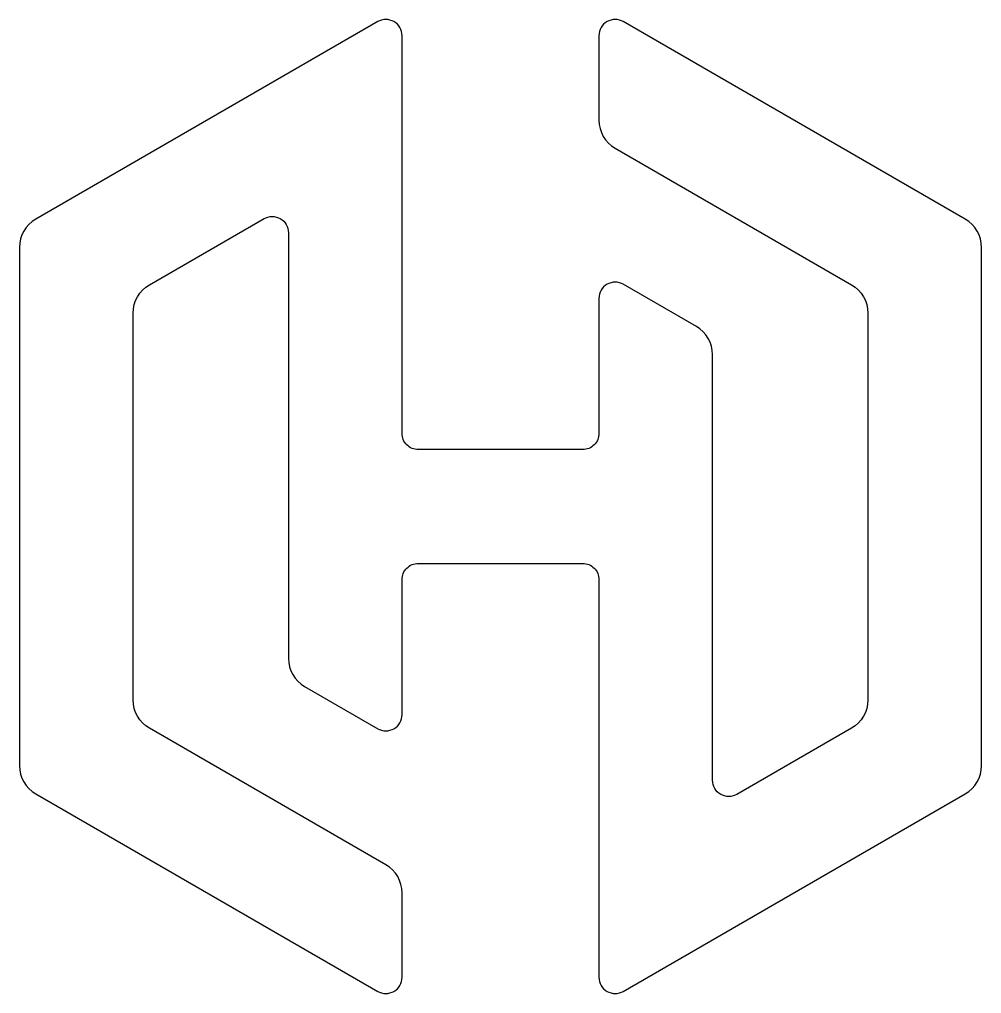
# Model space of a CAD drawing. Header units: millimetres. Extents: x -14.8 to 14.8, y -15 to 15.
import ezdxf

# ---------------------------------------------------------------- set-up
doc = ezdxf.new("R2010")
doc.units = ezdxf.units.MM
doc.layers.get('0').update_dxf_attribs({"linetype": 'CONTINUOUS'})

msp = doc.modelspace()

# ---------------------------------------------------------------- linework, layer by layer
msp.add_lwpolyline([(10.812, -6.82), (7.281, -8.858, -0.57735), (6.531, -8.425), (6.531, 4.673, 0.267949), (6.031, 5.539), (3.781, 6.838, 0.57735), (3.031, 6.405), (3.031, 2.25, -0.414214), (2.531, 1.75), (-2.531, 1.75, -0.414214), (-3.031, 2.25), (-3.031, 14.488, 0.57735), (-3.781, 14.921), (-14.312, 8.84, 0.267949), (-14.812, 7.974), (-14.812, -7.974, 0.267949), (-14.312, -8.84), (-3.781, -14.921, 0.57735), (-3.031, -14.488), (-3.031, -11.89, 0.267949), (-3.531, -11.024), (-10.812, -6.82, -0.267949), (-11.312, -5.954), (-11.312, 5.954, -0.267949), (-10.812, 6.82), (-7.281, 8.858, -0.57735), (-6.531, 8.425), (-6.531, -4.673, 0.267949), (-6.031, -5.539), (-3.781, -6.838, 0.57735), (-3.031, -6.405), (-3.031, -2.25, -0.414214), (-2.531, -1.75), (2.531, -1.75, -0.414214), (3.031, -2.25), (3.031, -14.488, 0.57735), (3.781, -14.921), (14.312, -8.84, 0.267949), (14.812, -7.974), (14.812, 7.974, 0.267949), (14.312, 8.84), (3.781, 14.921, 0.57735), (3.031, 14.488), (3.031, 11.89, 0.267949), (3.531, 11.024), (10.812, 6.82, -0.267949), (11.312, 5.954), (11.312, -5.954, -0.267949)], format="xyb", close=True)

doc.saveas('drawing.dxf')
